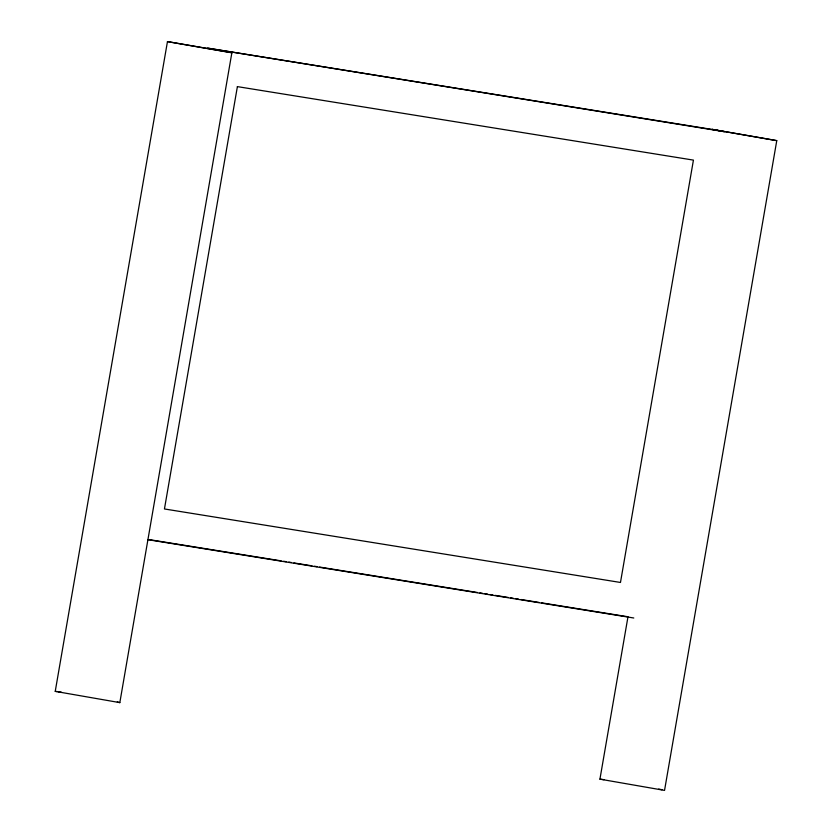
<?xml version="1.0" encoding="UTF-8"?>
<svg xmlns="http://www.w3.org/2000/svg" width="832" height="832" viewBox="0 0 832 832"><rect width="100%" height="100%" fill="white"/><g stroke="black" fill="none" stroke-linecap="round" stroke-linejoin="round"><path stroke-width="1.25" d="M55.234 691.361L167.461 41.6L231.878 52.707L119.829 702.624L55.234 691.361L57.242 691.59M776.766 140.639L712.171 129.376L776.766 140.639L664.539 790.4L599.934 779.147L627.994 616.699M232.066 52.853L167.461 41.6M599.934 779.147L603.99 779.667M58.261 691.746L61.318 692.193M148.98 539.573L281.112 560.862M283.67 561.278L286.239 561.683M288.808 562.099L291.377 562.515M293.935 562.931L311.896 565.822M314.465 566.238L317.023 566.644M319.592 567.06L477.381 592.488M479.939 592.904L482.508 593.32M485.077 593.726L487.646 594.142M490.204 594.558L492.773 594.974M495.342 595.379L508.165 597.449M510.734 597.865L513.292 598.281M515.861 598.686L518.43 599.102M520.998 599.518L538.949 602.41M541.518 602.826L627.463 616.678M147.607 539.646L633.786 617.999M658.674 789.069L661.97 789.714M117.27 701.938L119.829 702.624M237.39 86.622L164.445 508.966L620.474 582.462L693.43 160.108L237.39 86.622M714.21 129.771L207.501 48.11L724.381 131.706L714.21 129.771"/></g></svg>
